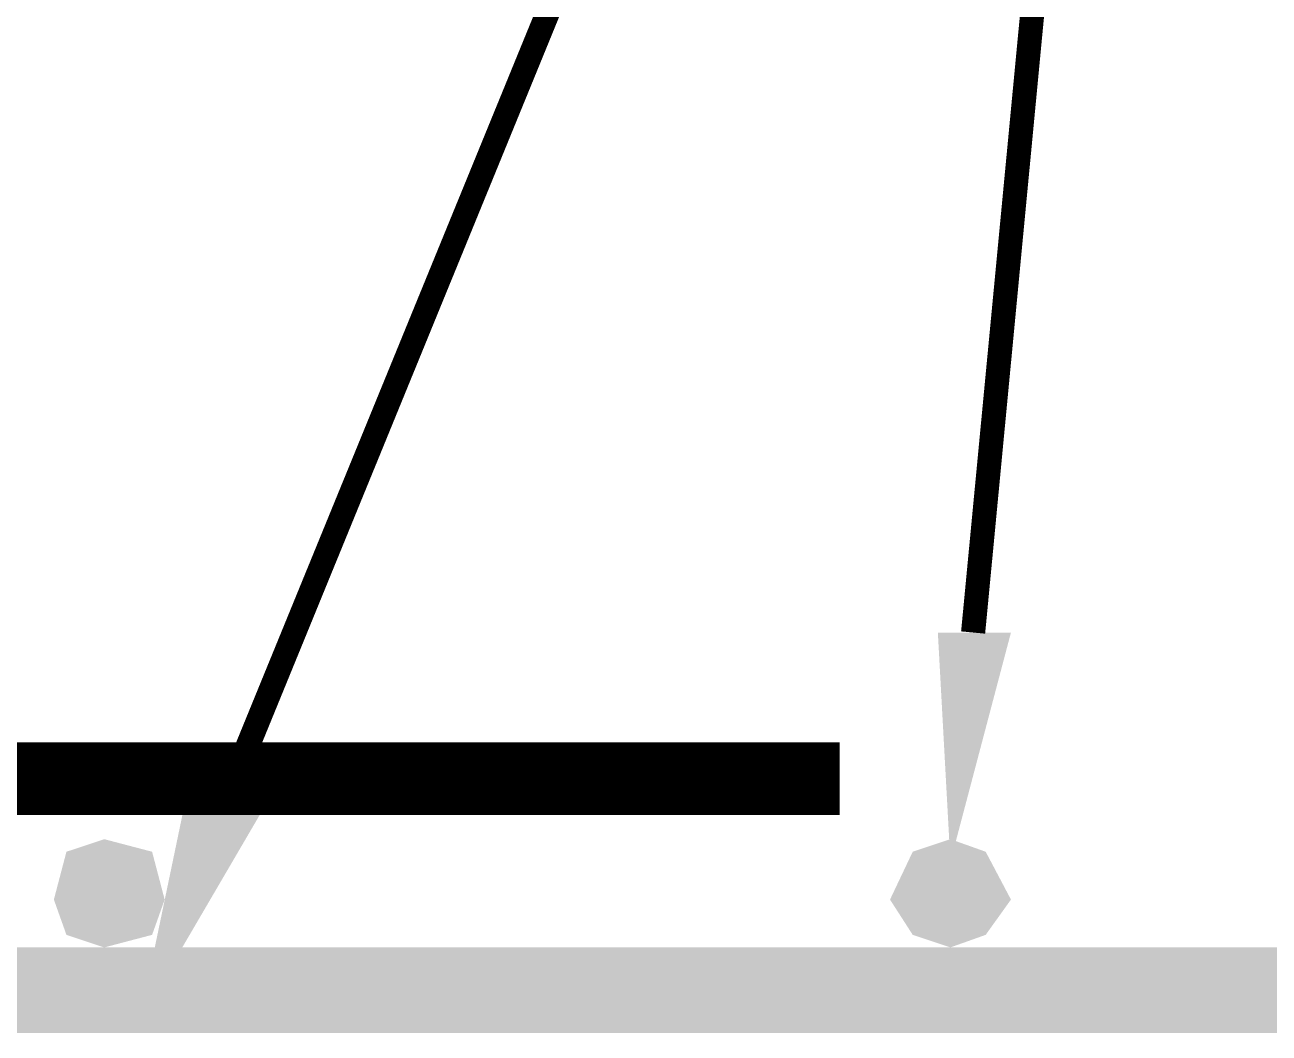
# Model space of a CAD drawing. Header units: millimetres. Extents: x 5 to 350, y 3 to 213.
# Drawn here: x 106.72 to 115.44, y 122.59 to 129.65 of the extents above; entities that cross this region are included whole.
import ezdxf

# ---------------------------------------------------------------- set-up
doc = ezdxf.new("R2010")
doc.units = ezdxf.units.MM
doc.layers.add('H', color=251, linetype='Continuous')
doc.layers.add('P', color=255, linetype='Continuous')

msp = doc.modelspace()

# ---------------------------------------------------------------- hatches: boundary and pattern name
at = {"layer": 'H', "linetype": 'Continuous'}
for points in [[(113.206, 123.79), (113.118, 125.395), (113.63, 125.395), (113.206, 123.79)], [(107.527, 122.678), (107.862, 124.284), (108.373, 124.125), (107.527, 122.678)], [(107.28, 123.525), (107.015, 123.86), (107.28, 123.948), (107.28, 123.525)], [(107.28, 123.525), (107.28, 123.948), (107.615, 123.86), (107.28, 123.525)], [(113.206, 123.525), (112.942, 123.86), (113.206, 123.948), (113.206, 123.525)], [(113.206, 123.525), (113.206, 123.948), (113.453, 123.86), (113.206, 123.525)], [(106.927, 123.525), (107.015, 123.86), (107.28, 123.525), (106.927, 123.525)], [(107.28, 123.525), (107.615, 123.86), (107.703, 123.525), (107.28, 123.525)], [(112.783, 123.525), (112.942, 123.86), (113.206, 123.525), (112.783, 123.525)], [(113.206, 123.525), (113.453, 123.86), (113.63, 123.525), (113.206, 123.525)], [(107.015, 123.278), (106.927, 123.525), (107.28, 123.525), (107.015, 123.278)], [(107.28, 123.19), (107.015, 123.278), (107.28, 123.525), (107.28, 123.19)], [(107.28, 123.19), (107.28, 123.525), (107.615, 123.278), (107.28, 123.19)], [(107.615, 123.278), (107.28, 123.525), (107.703, 123.525), (107.615, 123.278)], [(112.942, 123.278), (112.783, 123.525), (113.206, 123.525), (112.942, 123.278)], [(113.206, 123.19), (112.942, 123.278), (113.206, 123.525), (113.206, 123.19)], [(113.206, 123.19), (113.206, 123.525), (113.453, 123.278), (113.206, 123.19)], [(113.453, 123.278), (113.206, 123.525), (113.63, 123.525), (113.453, 123.278)], [(78.916, 122.59), (124.795, 123.19), (124.795, 122.59), (78.916, 122.59)], [(78.916, 122.59), (79.498, 123.19), (124.795, 123.19), (78.916, 122.59)]]:
    msp.add_hatch(color=256, dxfattribs=at).paths.add_polyline_path(points)

# ---------------------------------------------------------------- linework, layer by layer
at = {"layer": 'P'}
for points, const_width in [([(108.126, 124.213), (114.812, 140.547)], 0.169), ([(113.365, 125.395), (114.812, 140.547)], 0.169), ([(105.234, 124.372), (112.43, 124.372)], 0.508)]:
    msp.add_lwpolyline(points, dxfattribs=dict(at, const_width=const_width))

doc.saveas('drawing.dxf')
